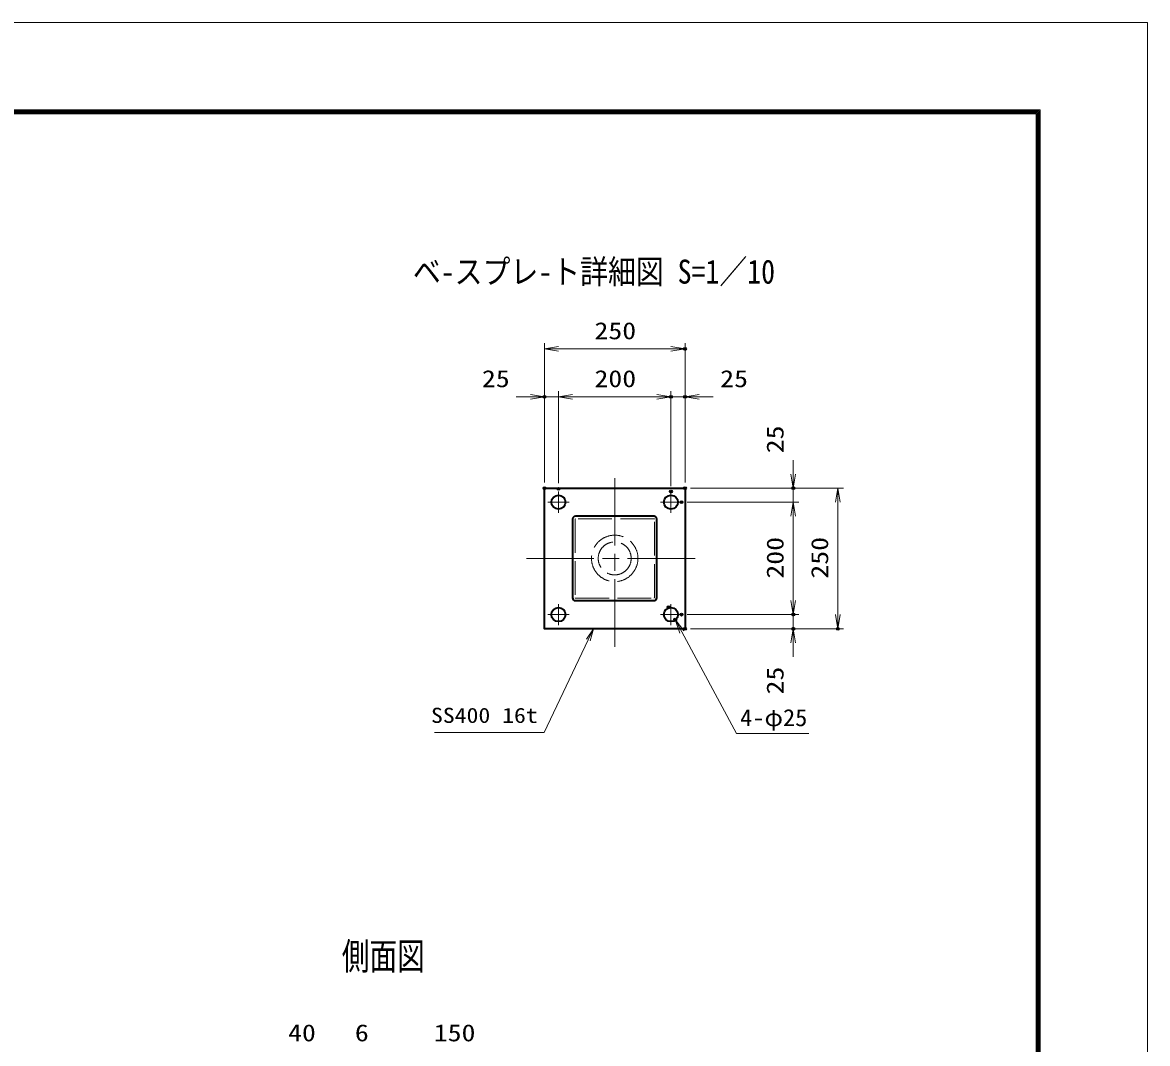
# Model space of a CAD drawing. Units: millimetres, scale not verified, with parts at other scales. Extents: x -5940 to 5940, y -4200 to 4200.
# Drawn here: x 1939 to 5940, y 568 to 4200 of the extents above; entities that cross this region are included whole.
import ezdxf
from ezdxf.enums import TextEntityAlignment as Align

# ---------------------------------------------------------------- set-up
doc = ezdxf.new("R2010")
doc.units = ezdxf.units.MM
doc.header["$LTSCALE"] = 20
doc.header["$PDMODE"] = 32
doc.header["$PDSIZE"] = 10
for name, pattern in [('DASHED', [7.5, 6, -1.5]), ('USER1', [18, 12, -1.5, 3, -1.5]), ('USER2', [9, 6, -0.75, 1.5, -0.75])]:
    doc.linetypes.add(name, pattern=pattern)
for name, color, linetype, lineweight in [('0-0_D-TTL', 7, 'Continuous', 18), ('0-1_外形線', 7, 'Continuous', 35), ('0-2_軸線', 200, 'USER1', 15), ('0-5_寸法線', 4, 'Continuous', 18), ('0-6_0', 7, 'Continuous', 18), ('0-9_隠れ線', 140, 'DASHED', 18)]:
    doc.layers.add(name, color=color, linetype=linetype, lineweight=lineweight)
doc.layers.add('0-7_Defpoints', color=7, linetype='Continuous')
doc.layers.add('0-8_文字', color=254, linetype='Continuous')
doc.styles.add('ＭＳ ゴシック', font='')
doc.styles.get('ＭＳ ゴシック').set_extended_font_data('MS Gothic')

# ---------------------------------------------------------------- blocks, each defined once
blk = doc.blocks.new('_Open')
at = {"layer": '0-6_0'}
blk.add_line((-20, 3.333), (0, 0), dxfattribs=at)
blk.add_lwpolyline([(-20, -3.333), (0, 0), (-20, 0)], dxfattribs=at)
blk = doc.blocks.new('S32')
at = {"layer": '0-5_寸法線'}
for points in [[(-16205163.6, 58025158.8), (-16197362, 58025158.8), (-16194232, 58031737.3), (-16193850.1, 58032540)], [(-16194098.3, 58031673.7), (-16193850.1, 58032540), (-16194365.8, 58031801)]]:
    blk.add_lwpolyline(points, dxfattribs=at)
at = {"layer": '0-5_寸法線', "color": 254, "style": 'ＭＳ ゴシック', "width": 1.15}
blk.add_text('SS400 16t', height=1078, dxfattribs=at).set_placement((-16205419.6, 58025511.6), align=Align.BOTTOM_LEFT)

msp = doc.modelspace()

# ---------------------------------------------------------------- linework, layer by layer
at = {"layer": '0-0_D-TTL'}
for points in [[(-5940, -4200), (5940, -4200), (5940, 4200), (-5940, 4200)], [(-5558.14, 3889.71), (5558.14, 3889.71), (5558.14, -3888.86), (-5558.14, -3888.86)], [(-5554.61, 3886.18), (5554.61, 3886.18), (5554.61, -3885.32), (-5554.61, -3885.32)], [(-5551.07, 3882.64), (5551.07, 3882.64), (5551.07, -3881.79), (-5551.07, -3881.79)], [(-5547.54, 3879.11), (5547.54, 3879.11), (5547.54, -3878.25), (-5547.54, -3878.25)], [(-5544, 3875.57), (5544, 3875.57), (5544, -3874.71), (-5544, -3874.71)]]:
    msp.add_lwpolyline(points, close=True, dxfattribs=at)
at = {"layer": '0-1_外形線'}
for p, q in [((4185.15, 2443.54), (3905.15, 2443.54)), ((3895.15, 2433.54), (3895.15, 2153.54)), ((4195.15, 2153.54), (4195.15, 2433.54)), ((3905.15, 2143.54), (4185.15, 2143.54))]:
    msp.add_line(p, q, dxfattribs=at)
msp.add_lwpolyline([(3795.15, 2543.54), (4295.15, 2543.54), (4295.15, 2043.54), (3795.15, 2043.54)], close=True, dxfattribs=at)
for centre in [(3845.15, 2493.54), (4245.15, 2493.54), (3845.15, 2093.54), (4245.15, 2093.54)]:
    msp.add_circle(centre, 25, dxfattribs=at)
for centre, start, end in [((3905.15, 2433.54), 90, 180), ((4185.15, 2433.54), 0, 90), ((3905.15, 2153.54), 180, 270), ((4185.15, 2153.54), 270, 0)]:
    msp.add_arc(centre, 10, start, end, dxfattribs=at)
at = {"layer": '0-2_軸線'}
for p, q in [((4045.15, 1979.54), (4045.15, 2607.54)), ((3845.15, 2493.54), (3845.15, 2531.04)), ((4245.15, 2493.54), (4245.15, 2531.04)), ((3845.15, 2493.54), (3807.65, 2493.54)), ((3845.15, 2493.54), (3882.65, 2493.54)), ((3845.15, 2493.54), (3845.15, 2456.04)), ((4245.15, 2493.54), (4207.65, 2493.54)), ((4245.15, 2493.54), (4282.65, 2493.54)), ((4245.15, 2493.54), (4245.15, 2456.04)), ((3731.15, 2293.54), (4359.15, 2293.54)), ((3845.15, 2093.54), (3845.15, 2131.04)), ((4245.15, 2093.54), (4245.15, 2131.04)), ((3845.15, 2093.54), (3807.65, 2093.54)), ((3845.15, 2093.54), (3882.65, 2093.54)), ((3845.15, 2093.54), (3845.15, 2056.04)), ((4245.15, 2093.54), (4207.65, 2093.54)), ((4245.15, 2093.54), (4282.65, 2093.54)), ((4245.15, 2093.54), (4245.15, 2056.04))]:
    msp.add_line(p, q, dxfattribs=at)
at = {"layer": '0-2_軸線', "linetype": 'USER2'}
for p, q in [((4031.95, 2293.54), (4058.35, 2293.54)), ((4045.15, 2280.34), (4045.15, 2306.74))]:
    msp.add_line(p, q, dxfattribs=at)
at = {"layer": '0-5_寸法線'}
for p, q in [((3795.15, 2563.54), (3795.15, 3058.65)), ((4295.15, 2563.54), (4295.15, 3058.65)), ((3795.15, 3038.65), (4295.15, 3038.65)), ((3795.15, 2563.54), (3795.15, 2888.13)), ((3845.15, 2561.04), (3845.15, 2888.13)), ((3845.15, 2561.04), (3845.15, 2888.13)), ((4245.15, 2551.04), (4245.15, 2888.13)), ((4245.15, 2551.04), (4245.15, 2888.13)), ((4295.15, 2563.54), (4295.15, 2888.13)), ((3745.15, 2868.13), (3695.15, 2868.13)), ((3845.15, 2868.13), (3795.15, 2868.13)), ((3845.15, 2868.13), (4245.15, 2868.13)), ((3895.15, 2868.13), (3945.15, 2868.13)), ((4195.15, 2868.13), (4145.15, 2868.13)), ((4245.15, 2868.13), (4295.15, 2868.13)), ((4345.15, 2868.13), (4395.15, 2868.13)), ((4680.19, 2593.54), (4680.19, 2643.54)), ((4315.15, 2543.54), (4700.19, 2543.54)), ((4315.15, 2543.54), (4858.82, 2543.54)), ((4680.19, 2493.54), (4680.19, 2543.54)), ((4838.82, 2543.54), (4838.82, 2043.54)), ((4302.65, 2493.54), (4700.19, 2493.54)), ((4302.65, 2493.54), (4700.19, 2493.54)), ((4680.19, 2493.54), (4680.19, 2093.54)), ((4680.19, 2443.54), (4680.19, 2393.54)), ((4680.19, 2143.54), (4680.19, 2193.54)), ((4302.65, 2093.54), (4700.19, 2093.54)), ((4302.65, 2093.54), (4700.19, 2093.54)), ((4680.19, 2093.54), (4680.19, 2043.54)), ((4315.15, 2043.54), (4700.19, 2043.54)), ((4315.15, 2043.54), (4858.82, 2043.54)), ((4680.19, 1993.54), (4680.19, 1943.54))]:
    msp.add_line(p, q, dxfattribs=at)
msp.add_lwpolyline([(4736.07, 1670.23), (4478.47, 1670.23), (4284.24, 2031.76)], dxfattribs=at)
at = {"layer": '0-7_Defpoints'}
for p in [(4295.15, 3038.65), (3795.15, 2868.13), (4245.15, 2868.13), (4295.15, 2868.13), (3795.15, 2543.54), (3845.15, 2541.04), (4245.15, 2531.04), (4295.15, 2543.54), (4295.15, 2543.54), (4680.19, 2543.54), (4282.65, 2493.54), (4236.91, 2119.85), (4260.57, 2075.8), (4282.65, 2093.54), (4680.19, 2093.54), (4295.15, 2043.54), (4680.19, 2043.54), (4838.82, 2043.54)]:
    msp.add_point(p, dxfattribs=at)
at = {"layer": '0-9_隠れ線'}
for p, q in [((3904.15, 2433.54), (3904.15, 2153.54)), ((4185.15, 2434.54), (3905.15, 2434.54)), ((4186.15, 2153.54), (4186.15, 2433.54)), ((3905.15, 2152.54), (4185.15, 2152.54))]:
    msp.add_line(p, q, dxfattribs=at)
for radius in [82.6, 58.6]:
    msp.add_circle((4045.15, 2293.54), radius, dxfattribs=at)
for centre, start, end in [((3905.15, 2433.54), 90, 180), ((4185.15, 2433.54), 0, 90), ((3905.15, 2153.54), 180, 270), ((4185.15, 2153.54), 270, 0)]:
    msp.add_arc(centre, 1, start, end, dxfattribs=at)

# ---------------------------------------------------------------- block references
at = {"layer": '0-5_寸法線', "xscale": 2.5, "yscale": 2.5}
for p, rotation in [((3795.15, 3038.65), 180), ((3845.15, 2868.13), 180), ((3845.15, 2868.13), 180), ((4295.15, 2868.13), 180), ((4680.19, 2543.54), 270), ((4838.82, 2543.54), 90), ((4680.19, 2493.54), 90), ((4680.19, 2493.54), 90), ((4680.19, 2093.54), 270), ((4680.19, 2093.54), 270), ((4838.82, 2043.54), 270), ((4260.57, 2075.8), 118.24793), ((4680.19, 2043.54), 90)]:
    msp.add_blockref('_Open', p, dxfattribs=dict(at, rotation=rotation))
at = {"layer": '0-5_寸法線'}
for name, p, xscale, yscale in [('_Open', (4295.15, 3038.65), 2.5, 2.5), ('_Open', (3795.15, 2868.13), 2.5, 2.5), ('_Open', (4245.15, 2868.13), 2.5, 2.5), ('_Open', (4245.15, 2868.13), 2.5, 2.5), ('S32', (813662.76, -2899583.46), 0.05, 0.05)]:
    msp.add_blockref(name, p, dxfattribs=dict(at, xscale=xscale, yscale=yscale))

# ---------------------------------------------------------------- texts
at = {"layer": '0-5_寸法線', "color": 254, "style": 'ＭＳ ゴシック'}
for s, height, width, p in [('250', 60.56, 1.2, (3973.15, 3054.99)), ('25', 60.56, 1.2, (3572.85, 2884.48)), ('200', 60.56, 1.2, (3973.15, 2884.48)), ('25', 60.56, 1.2, (4420.22, 2884.48)), ('4-φ25', 60.61, 1.05, (4491.27, 1678.58)), ('40', 60.56, 1.2, (2883.43, 557.41)), ('6', 60.56, 1.2, (3121.05, 557.41)), ('150', 60.56, 1.2, (3401.62, 557.41))]:
    msp.add_text(s, height=height, dxfattribs=dict(at, width=width)).set_placement(p, align=Align.BOTTOM_LEFT)
at = {"layer": '0-5_寸法線', "color": 254, "style": 'ＭＳ ゴシック', "width": 1.2}
for s, p in [('25', (4663.85, 2667.52)), ('200', (4663.85, 2221.54)), ('250', (4822.48, 2221.54)), ('25', (4663.85, 1809.51))]:
    msp.add_text(s, height=60.56, rotation=90, dxfattribs=at).set_placement(p, align=Align.BOTTOM_LEFT)
at = {"layer": '0-8_文字', "style": 'ＭＳ ゴシック'}
for s, height, width, p in [('ベ-スプレ-ト詳細図 S=1／10', 85.52, 0.85, (3327.38, 3245.33)), ('側面図', 96.19, 0.75, (3074.48, 801.48))]:
    msp.add_text(s, height=height, dxfattribs=dict(at, width=width)).set_placement(p, align=Align.BOTTOM_LEFT)

doc.saveas('drawing.dxf')
